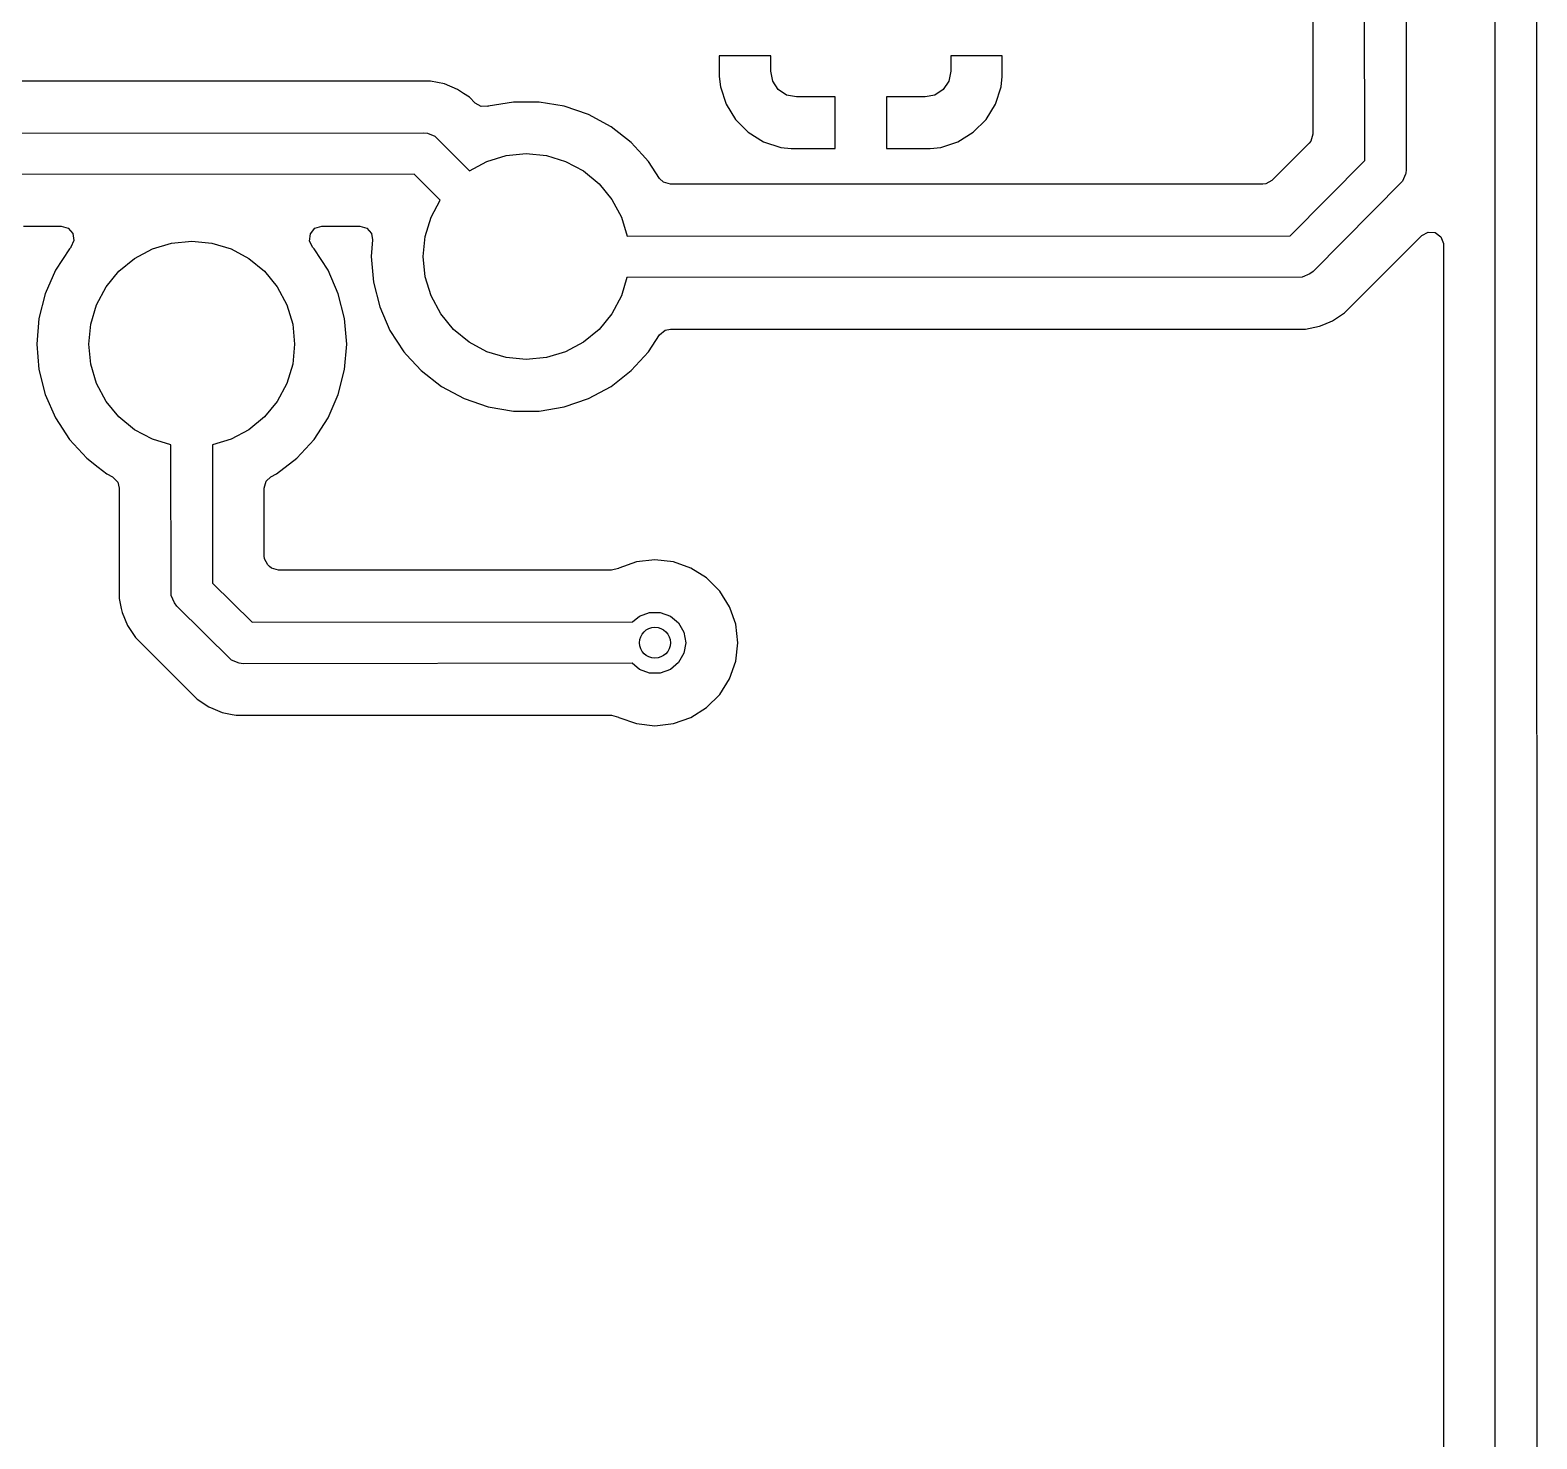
# Model space of a CAD drawing. Extents: x -25 to 25, y -54 to 54.
# Drawn here: x -13.57 to 1.07, y -29.23 to -15.55 of the extents above; entities that cross this region are included whole.
import ezdxf

# ---------------------------------------------------------------- set-up
doc = ezdxf.new("R2010")
doc.units = 0
doc.layers.add('BLACK', color=7, linetype='CONTINUOUS')

msp = doc.modelspace()

# ---------------------------------------------------------------- linework, layer by layer
at = {"layer": 'BLACK', "linetype": 'CONTINUOUS'}
for p, q in [((-0.60435, -16.817334), (-0.607774, -8.664502)), ((-0.205261, -8.665106), (-0.2018, -16.905)), ((0.665691, -46.04742), (0.661902, -8.664438)), ((1.064402, -8.665173), (1.0682, -46.135)), ((-1.1087, -9.246603), (-1.1087, -16.562156)), ((-6.375, -15.8), (-6.874999, -15.8)), ((-6.874999, -15.8), (-6.874999, -15.999986)), ((-6.375, -15.95), (-6.375, -15.8)), ((-4.125, -15.8), (-4.625, -15.8)), ((-4.625, -15.8), (-4.625, -15.95)), ((-4.125, -15.999973), (-4.125, -15.8)), ((-6.35597, -16.045671), (-6.375, -15.95)), ((-4.625, -15.95), (-4.64403, -16.045671)), ((-9.825442, -16.0463), (-14.174557, -16.0463)), ((-9.825422, -16.046299), (-9.825442, -16.0463)), ((-9.819308, -16.046299), (-9.825422, -16.046299)), ((-9.680692, -16.046299), (-9.819308, -16.046299)), ((-9.68069, -16.046299), (-9.680692, -16.046299)), ((-9.544806, -16.073328), (-9.68069, -16.046299)), ((-9.544806, -16.073329), (-9.544806, -16.073328)), ((-9.544744, -16.073341), (-9.544806, -16.073329)), ((-9.544735, -16.073344), (-9.544744, -16.073341)), ((-9.416675, -16.126388), (-9.544735, -16.073344)), ((-6.874999, -15.999986), (-6.864506, -16.102697)), ((-6.301777, -16.126777), (-6.35597, -16.045671)), ((-4.64403, -16.045671), (-4.698223, -16.126777)), ((-4.135494, -16.10269), (-4.125001, -15.999986)), ((-4.125001, -15.999986), (-4.125, -15.999973)), ((-9.416673, -16.126389), (-9.416675, -16.126388)), ((-9.358657, -16.165154), (-9.416673, -16.126389)), ((-9.30142, -16.203398), (-9.358657, -16.165154)), ((-9.301417, -16.2034), (-9.30142, -16.203398)), ((-9.2449, -16.259917), (-9.301417, -16.2034)), ((-6.864506, -16.102697), (-6.809359, -16.269119)), ((-6.220671, -16.18097), (-6.301777, -16.126777)), ((-6.125, -16.2), (-6.220671, -16.18097)), ((-5.75, -16.2), (-6.125, -16.2)), ((-5.75, -16.699998), (-5.75, -16.2)), ((-4.875, -16.2), (-5.25, -16.2)), ((-5.25, -16.2), (-5.25, -16.699999)), ((-4.779329, -16.18097), (-4.875, -16.2)), ((-4.698223, -16.126777), (-4.779329, -16.18097)), ((-4.190642, -16.269119), (-4.135495, -16.102697)), ((-4.135495, -16.102697), (-4.135494, -16.10269)), ((-9.186766, -16.292664), (-9.2449, -16.259917)), ((-9.125045, -16.289883), (-9.186766, -16.292664)), ((-9.124588, -16.291688), (-9.125045, -16.289883)), ((-9.119618, -16.290429), (-9.124588, -16.291688)), ((-8.874335, -16.2495), (-9.119618, -16.290429)), ((-8.625665, -16.2495), (-8.874335, -16.2495)), ((-8.380384, -16.290429), (-8.625665, -16.2495)), ((-8.145198, -16.371169), (-8.380384, -16.290429)), ((-8.145189, -16.371172), (-8.145198, -16.371169)), ((-7.926494, -16.489524), (-8.145189, -16.371172)), ((-6.809359, -16.269119), (-6.809357, -16.269124)), ((-6.809357, -16.269124), (-6.717316, -16.418345)), ((-4.282685, -16.418345), (-4.190644, -16.269124)), ((-4.190644, -16.269124), (-4.190642, -16.269119)), ((-7.926493, -16.489525), (-7.926494, -16.489524)), ((-7.926491, -16.489526), (-7.926493, -16.489525)), ((-7.730256, -16.642262), (-7.926491, -16.489526)), ((-6.717316, -16.418345), (-6.593346, -16.542315)), ((-4.406655, -16.542315), (-4.282685, -16.418345)), ((-14.289642, -16.550704), (-9.75, -16.5468)), ((-9.75, -16.5468), (-9.710358, -16.550704)), ((-9.710358, -16.550704), (-9.710357, -16.550704)), ((-9.710357, -16.550704), (-9.637108, -16.581045)), ((-9.637108, -16.581045), (-9.30052, -16.91583)), ((-7.62463, -16.757003), (-7.730256, -16.642262)), ((-6.593346, -16.542315), (-6.444125, -16.634356)), ((-6.444125, -16.634356), (-6.44412, -16.634358)), ((-6.44412, -16.634358), (-6.277698, -16.689505)), ((-4.722303, -16.689505), (-4.555881, -16.634358)), ((-4.555881, -16.634358), (-4.555876, -16.634356)), ((-4.555876, -16.634356), (-4.406655, -16.542315)), ((-1.145019, -16.649837), (-1.505163, -17.009981)), ((-1.128385, -16.629195), (-1.145019, -16.649837)), ((-1.1087, -16.562156), (-1.128385, -16.629195)), ((-9.30052, -16.91583), (-9.132683, -16.82612)), ((-9.132683, -16.82612), (-8.94509, -16.769215)), ((-8.94509, -16.769215), (-8.75, -16.75)), ((-8.75, -16.75), (-8.55491, -16.769215)), ((-8.55491, -16.769215), (-8.367317, -16.82612)), ((-8.367317, -16.82612), (-8.19443, -16.91853)), ((-7.561834, -16.825217), (-7.62463, -16.757003)), ((-7.454098, -16.990121), (-7.561834, -16.825217)), ((-6.277698, -16.689505), (-6.277691, -16.689506)), ((-6.277691, -16.689506), (-6.174981, -16.699999)), ((-6.174981, -16.699999), (-5.750001, -16.699999)), ((-5.750001, -16.699999), (-5.75, -16.699998)), ((-5.25, -16.699999), (-4.825028, -16.699999)), ((-4.825028, -16.699999), (-4.825014, -16.699998)), ((-4.825014, -16.699998), (-4.722303, -16.689505)), ((-1.329258, -17.546841), (-0.60435, -16.817334)), ((-9.837663, -16.949405), (-14.170802, -16.953131)), ((-9.584889, -17.200825), (-9.837663, -16.949405)), ((-8.19443, -16.91853), (-8.042893, -17.042893)), ((-0.207761, -16.949608), (-0.236045, -17.017892)), ((-0.205704, -16.944643), (-0.207761, -16.949608)), ((-0.2018, -16.905), (-0.205704, -16.944642)), ((-0.205704, -16.944642), (-0.205704, -16.944643)), ((-8.042893, -17.042893), (-7.91853, -17.19443)), ((-7.417328, -17.026615), (-7.454098, -16.990121)), ((-7.350289, -17.0463), (-7.417328, -17.026615)), ((-1.592844, -17.0463), (-7.350289, -17.0463)), ((-1.566486, -17.043466), (-1.592844, -17.0463)), ((-1.505163, -17.009981), (-1.566486, -17.043466)), ((-0.236046, -17.017893), (-1.106316, -17.893684)), ((-0.236045, -17.017892), (-0.236046, -17.017893)), ((-9.67388, -17.367317), (-9.584889, -17.200825)), ((-7.91853, -17.19443), (-7.82612, -17.367317)), ((-9.730785, -17.55491), (-9.67388, -17.367317)), ((-7.82612, -17.367317), (-7.770651, -17.550176)), ((-13.634209, -17.4537), (-13.266937, -17.4537)), ((-13.266937, -17.4537), (-13.199898, -17.473385)), ((-13.199898, -17.473385), (-13.154143, -17.526189)), ((-13.154143, -17.526189), (-13.144199, -17.595347)), ((-10.855215, -17.599027), (-10.847354, -17.529601)), ((-10.847354, -17.529601), (-10.803207, -17.475446)), ((-10.803207, -17.475446), (-10.736789, -17.453756)), ((-10.736789, -17.453756), (-10.733063, -17.4537)), ((-10.733063, -17.4537), (-10.365791, -17.4537)), ((-10.365791, -17.4537), (-10.298752, -17.473385)), ((-10.298752, -17.473385), (-10.252997, -17.526189)), ((-10.252997, -17.526189), (-10.242215, -17.58794)), ((-9.75, -17.75), (-9.730785, -17.55491)), ((-7.770651, -17.550176), (-1.329258, -17.546841)), ((-0.69633, -18.191511), (-0.050381, -17.545562)), ((-0.050381, -17.545562), (0.010942, -17.512077)), ((0.010942, -17.512077), (0.080634, -17.517061)), ((0.080634, -17.517061), (0.136567, -17.558933)), ((0.136567, -17.558933), (0.160984, -17.624397)), ((-13.188167, -17.675217), (-13.324174, -17.883393)), ((-13.175706, -17.661682), (-13.188167, -17.675217)), ((-13.173224, -17.658903), (-13.175706, -17.661682)), ((-13.144199, -17.595347), (-13.173224, -17.658903)), ((-12.55557, -17.76853), (-12.382683, -17.67612)), ((-12.382683, -17.67612), (-12.19509, -17.619215)), ((-12.19509, -17.619215), (-12, -17.6)), ((-12, -17.6), (-11.80491, -17.619215)), ((-11.80491, -17.619215), (-11.617317, -17.67612)), ((-11.617317, -17.67612), (-11.44443, -17.76853)), ((-10.824294, -17.661682), (-10.855215, -17.599027)), ((-10.811834, -17.675217), (-10.824294, -17.661682)), ((-10.675827, -17.883393), (-10.811834, -17.675217)), ((-10.242215, -17.58794), (-10.255643, -17.749994)), ((0.160984, -17.624397), (0.1613, -17.633243)), ((0.1613, -17.633243), (0.1613, -45.792156)), ((-12.707107, -17.892893), (-12.55557, -17.76853)), ((-11.44443, -17.76853), (-11.292893, -17.892893)), ((-10.255643, -17.749994), (-10.255643, -17.750005)), ((-10.255643, -17.750005), (-10.23511, -17.997812)), ((-9.730785, -17.94509), (-9.75, -17.75)), ((-13.324174, -17.883393), (-13.424064, -18.111118)), ((-12.83147, -18.04443), (-12.707107, -17.892893)), ((-11.292893, -17.892893), (-11.16853, -18.04443)), ((-10.575937, -18.111118), (-10.675827, -17.883393)), ((-10.23511, -17.997812), (-10.235108, -17.997824)), ((-10.235108, -17.997824), (-10.174064, -18.238881)), ((-9.67388, -18.132683), (-9.730785, -17.94509)), ((-7.771522, -17.952693), (-7.82612, -18.132683)), ((-1.210358, -17.949296), (-7.771522, -17.952693)), ((-1.210357, -17.949296), (-1.210358, -17.949296)), ((-1.137108, -17.918955), (-1.210357, -17.949296)), ((-1.106316, -17.893684), (-1.137108, -17.918955)), ((-13.424064, -18.111118), (-13.485108, -18.352175)), ((-12.92388, -18.217317), (-12.83147, -18.04443)), ((-11.16853, -18.04443), (-11.07612, -18.217317)), ((-10.514893, -18.352175), (-10.575937, -18.111118)), ((-9.58147, -18.30557), (-9.67388, -18.132683)), ((-7.82612, -18.132683), (-7.91853, -18.30557)), ((-12.980785, -18.40491), (-12.92388, -18.217317)), ((-11.07612, -18.217317), (-11.019215, -18.40491)), ((-10.174064, -18.238881), (-10.074174, -18.466606)), ((-0.916673, -18.373611), (-0.801417, -18.2966)), ((-0.801417, -18.2966), (-0.7034, -18.198583)), ((-0.7034, -18.198583), (-0.703399, -18.198581)), ((-0.703399, -18.198581), (-0.696333, -18.191515)), ((-0.696333, -18.191515), (-0.69633, -18.191511)), ((-13.48511, -18.352187), (-13.505643, -18.599994)), ((-13.485108, -18.352175), (-13.48511, -18.352187)), ((-13, -18.6), (-12.980785, -18.40491)), ((-11.019215, -18.40491), (-11, -18.6)), ((-10.514891, -18.352187), (-10.514893, -18.352175)), ((-10.494357, -18.599994), (-10.514891, -18.352187)), ((-9.457107, -18.457107), (-9.58147, -18.30557)), ((-7.91853, -18.30557), (-8.042893, -18.457107)), ((-1.18069, -18.453701), (-1.089232, -18.435507)), ((-1.089232, -18.435507), (-1.044738, -18.426657)), ((-1.044738, -18.426657), (-1.00205, -18.408975)), ((-1.00205, -18.408975), (-0.916677, -18.373613)), ((-0.916677, -18.373613), (-0.916676, -18.373612)), ((-0.916676, -18.373612), (-0.916673, -18.373611)), ((-10.074174, -18.466606), (-9.938167, -18.674782)), ((-9.30557, -18.58147), (-9.457107, -18.457107)), ((-9.132683, -18.67388), (-9.30557, -18.58147)), ((-8.19443, -18.58147), (-8.367317, -18.67388)), ((-8.042893, -18.457107), (-8.19443, -18.58147)), ((-7.561836, -18.674785), (-7.454098, -18.509878)), ((-7.454098, -18.509878), (-7.400952, -18.464522)), ((-7.400952, -18.464522), (-7.350289, -18.4537)), ((-7.350289, -18.4537), (-1.325442, -18.4537)), ((-1.325442, -18.4537), (-1.325422, -18.453701)), ((-1.325422, -18.453701), (-1.319308, -18.453701)), ((-1.319308, -18.453701), (-1.18069, -18.453701)), ((-13.505643, -18.599994), (-13.505643, -18.600005)), ((-13.505643, -18.600005), (-13.48511, -18.847812)), ((-12.980785, -18.79509), (-13, -18.6)), ((-11, -18.6), (-11.019215, -18.79509)), ((-10.514891, -18.847812), (-10.494357, -18.600005)), ((-10.494357, -18.600005), (-10.494357, -18.599994)), ((-9.938167, -18.674782), (-9.912145, -18.703049)), ((-9.912145, -18.703049), (-9.769744, -18.857738)), ((-8.94509, -18.730785), (-9.132683, -18.67388)), ((-8.75, -18.75), (-8.94509, -18.730785)), ((-8.55491, -18.730785), (-8.75, -18.75)), ((-8.367317, -18.67388), (-8.55491, -18.730785)), ((-7.730256, -18.857738), (-7.561836, -18.674785)), ((-13.48511, -18.847812), (-13.485108, -18.847824)), ((-13.485108, -18.847824), (-13.424064, -19.088881)), ((-12.92388, -18.982683), (-12.980785, -18.79509)), ((-11.019215, -18.79509), (-11.07612, -18.982683)), ((-10.575937, -19.088881), (-10.514892, -18.847821)), ((-10.514892, -18.847821), (-10.514891, -18.847812)), ((-9.769744, -18.857738), (-9.573509, -19.010474)), ((-7.926491, -19.010474), (-7.730256, -18.857738)), ((-12.83147, -19.15557), (-12.92388, -18.982683)), ((-11.07612, -18.982683), (-11.16853, -19.15557)), ((-9.573509, -19.010474), (-9.35481, -19.128828)), ((-8.14519, -19.128828), (-7.926491, -19.010474)), ((-13.424064, -19.088881), (-13.324174, -19.316606)), ((-12.707107, -19.307107), (-12.83147, -19.15557)), ((-11.16853, -19.15557), (-11.292893, -19.307107)), ((-10.675827, -19.316607), (-10.575937, -19.088881)), ((-9.35481, -19.128828), (-9.119614, -19.209571)), ((-8.380386, -19.209571), (-8.14519, -19.128828)), ((-13.324174, -19.316606), (-13.188167, -19.524782)), ((-12.55557, -19.43147), (-12.707107, -19.307107)), ((-11.292893, -19.307107), (-11.44443, -19.43147)), ((-10.811836, -19.524785), (-10.675827, -19.316607)), ((-9.119614, -19.209571), (-8.874335, -19.2505)), ((-8.874335, -19.2505), (-8.625665, -19.2505)), ((-8.625665, -19.2505), (-8.380386, -19.209571)), ((-12.382683, -19.52388), (-12.55557, -19.43147)), ((-11.44443, -19.43147), (-11.617317, -19.52388)), ((-13.188167, -19.524782), (-13.188164, -19.524785)), ((-13.188164, -19.524785), (-13.019744, -19.707738)), ((-12.201634, -19.5788), (-12.382683, -19.52388)), ((-12.199296, -21.039642), (-12.201634, -19.5788)), ((-11.617317, -19.52388), (-11.799074, -19.579014)), ((-11.799074, -19.579014), (-11.796928, -20.920287)), ((-10.980256, -19.707738), (-10.811836, -19.524785)), ((-13.019744, -19.707738), (-12.90796, -19.794743)), ((-11.176491, -19.860474), (-10.980256, -19.707738)), ((-12.90796, -19.794743), (-12.823512, -19.860472)), ((-12.823512, -19.860472), (-12.823508, -19.860475)), ((-12.823508, -19.860475), (-12.768683, -19.890144)), ((-12.768683, -19.890144), (-12.719092, -19.939363)), ((-11.276615, -19.93216), (-11.231317, -19.890144)), ((-11.231317, -19.890144), (-11.176493, -19.860475)), ((-11.176494, -19.860475), (-11.176491, -19.860474)), ((-11.176493, -19.860475), (-11.176494, -19.860475)), ((-12.719092, -19.939363), (-12.7037, -19.999199)), ((-12.7037, -19.999199), (-12.7037, -20.925556)), ((-11.2963, -19.999199), (-11.276615, -19.93216)), ((-11.2963, -20.657156), (-11.2963, -19.999199)), ((-11.293466, -20.683514), (-11.2963, -20.657156)), ((-11.259981, -20.744837), (-11.293466, -20.683514)), ((-11.244837, -20.759981), (-11.259981, -20.744837)), ((-11.224195, -20.776615), (-11.244837, -20.759981)), ((-11.157156, -20.7963), (-11.224195, -20.776615)), ((-7.854429, -20.777294), (-7.920399, -20.7963)), ((-7.849522, -20.774211), (-7.854429, -20.777294)), ((-7.849519, -20.774209), (-7.849522, -20.774211)), ((-7.679255, -20.714631), (-7.849519, -20.774209)), ((-7.67925, -20.71463), (-7.679255, -20.714631)), ((-7.500004, -20.694435), (-7.67925, -20.71463)), ((-7.499996, -20.694435), (-7.500004, -20.694435)), ((-7.320751, -20.71463), (-7.499996, -20.694435)), ((-7.320746, -20.714631), (-7.320751, -20.71463)), ((-7.150477, -20.774211), (-7.320746, -20.714631)), ((-6.997738, -20.870184), (-7.150477, -20.774211)), ((-12.7037, -20.925556), (-12.703701, -20.925582)), ((-12.703701, -20.925582), (-12.703701, -21.069309)), ((-11.796928, -20.920287), (-11.412637, -21.300581)), ((-7.920399, -20.7963), (-11.157156, -20.7963)), ((-6.870184, -20.997738), (-6.997738, -20.870184)), ((-12.703701, -21.069309), (-12.694017, -21.11799)), ((-12.199296, -21.039643), (-12.199296, -21.039642)), ((-12.168955, -21.112892), (-12.199296, -21.039643)), ((-6.774211, -21.150478), (-6.870184, -20.997738)), ((-12.694017, -21.11799), (-12.687555, -21.150478)), ((-12.687555, -21.150478), (-12.684333, -21.166672)), ((-12.684333, -21.166672), (-12.684333, -21.166674)), ((-12.684333, -21.166674), (-12.676659, -21.205254)), ((-12.676659, -21.205254), (-12.676656, -21.205266)), ((-12.676656, -21.205266), (-12.623614, -21.333323)), ((-12.143684, -21.143684), (-12.168955, -21.112892)), ((-11.612892, -21.668955), (-12.143684, -21.143684)), ((-7.65, -21.240192), (-7.552094, -21.204558)), ((-7.552094, -21.204558), (-7.447906, -21.204558)), ((-7.447906, -21.204558), (-7.35, -21.240192)), ((-6.768544, -21.166673), (-6.774211, -21.150478)), ((-6.714632, -21.320745), (-6.768544, -21.166673)), ((-12.623614, -21.333323), (-12.546599, -21.448585)), ((-11.412637, -21.300581), (-7.717713, -21.29701)), ((-7.717713, -21.29701), (-7.65, -21.240192)), ((-7.35, -21.240192), (-7.270187, -21.307164)), ((-7.270187, -21.307164), (-7.218092, -21.397394)), ((-6.714631, -21.32075), (-6.714632, -21.320745)), ((-6.694435, -21.499996), (-6.714631, -21.32075)), ((-12.546599, -21.448585), (-12.444264, -21.55092)), ((-7.218092, -21.397394), (-7.2, -21.5)), ((-7.2, -21.5), (-7.218092, -21.602606)), ((-6.714631, -21.679249), (-6.694435, -21.500003)), ((-6.694435, -21.500003), (-6.694435, -21.499996)), ((-12.444264, -21.55092), (-12.444242, -21.55094)), ((-12.444242, -21.55094), (-12.049726, -21.945456)), ((-7.218092, -21.602606), (-7.270187, -21.692836)), ((-11.539642, -21.699296), (-11.612892, -21.668955)), ((-11.5, -21.7032), (-11.539642, -21.699296)), ((-7.721814, -21.699548), (-11.5, -21.7032)), ((-7.65, -21.759808), (-7.721814, -21.699548)), ((-7.552094, -21.795442), (-7.65, -21.759808)), ((-7.447906, -21.795442), (-7.552094, -21.795442)), ((-7.35, -21.759808), (-7.447906, -21.795442)), ((-7.270187, -21.692836), (-7.35, -21.759808)), ((-6.774211, -21.849522), (-6.714632, -21.679255)), ((-6.714632, -21.679255), (-6.714631, -21.679249)), ((-12.049726, -21.945456), (-12.049697, -21.945487)), ((-12.049697, -21.945487), (-11.948586, -22.046598)), ((-6.870184, -22.002262), (-6.774211, -21.849522)), ((-11.948586, -22.046598), (-11.833326, -22.123612)), ((-6.997738, -22.129816), (-6.870184, -22.002262)), ((-11.833326, -22.123612), (-11.795818, -22.139148)), ((-11.795818, -22.139148), (-11.705262, -22.176658)), ((-11.705262, -22.176658), (-11.605781, -22.196446)), ((-11.605781, -22.196446), (-11.569313, -22.2037)), ((-11.569313, -22.2037), (-11.56931, -22.203701)), ((-11.56931, -22.203701), (-11.569308, -22.203701)), ((-11.569308, -22.203701), (-11.424577, -22.203701)), ((-11.424577, -22.203701), (-11.424557, -22.2037)), ((-11.424557, -22.2037), (-7.920399, -22.2037)), ((-7.920399, -22.2037), (-7.854429, -22.222705)), ((-7.854429, -22.222705), (-7.849522, -22.225789)), ((-7.849522, -22.225789), (-7.849519, -22.22579)), ((-7.849519, -22.22579), (-7.679255, -22.285368)), ((-7.320745, -22.285368), (-7.150478, -22.225789)), ((-7.150478, -22.225789), (-6.997738, -22.129816)), ((-7.679255, -22.285368), (-7.67925, -22.285369)), ((-7.67925, -22.285369), (-7.500004, -22.305565)), ((-7.500004, -22.305565), (-7.5, -22.305565)), ((-7.5, -22.305565), (-7.499996, -22.305565)), ((-7.499996, -22.305565), (-7.320751, -22.285369)), ((-7.320751, -22.285369), (-7.320748, -22.285368)), ((-7.320748, -22.285368), (-7.320745, -22.285368))]:
    msp.add_line(p, q, dxfattribs=at)
at = {"layer": 'BLACK'}
msp.add_circle((-7.5, -21.5), 0.15, dxfattribs=at)

doc.saveas('drawing.dxf')
